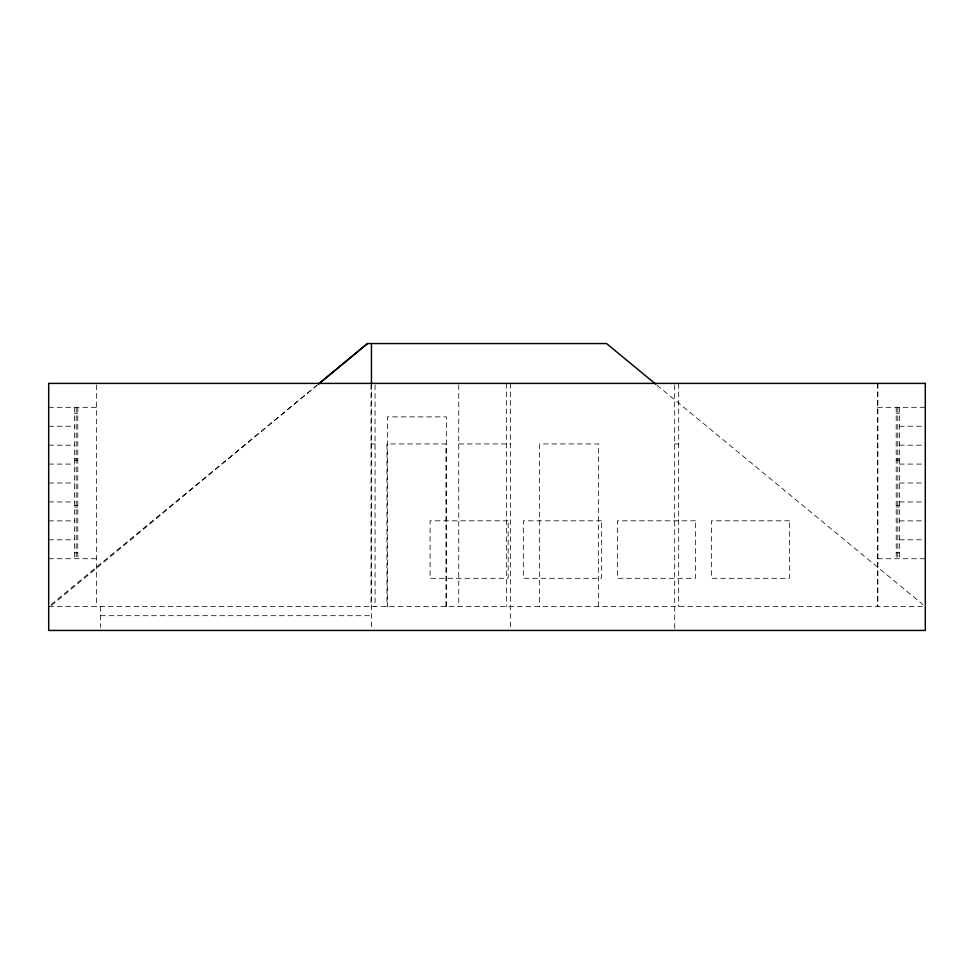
<?xml version="1.0" encoding="UTF-8"?>
<svg xmlns="http://www.w3.org/2000/svg" width="974" height="974" viewBox="0 0 974 974"><rect width="100%" height="100%" fill="white"/><g stroke="black" fill="none" stroke-linecap="round" stroke-linejoin="round"><path stroke-width="0.73" stroke-dasharray="4.87 3.65" d="M51.439 605.56L317.134 385.278M51.038 604.611L316.83 385.339M48.7 407.315L96.511 407.315M877.489 407.315L925.3 407.315M74.596 413.244L77.786 413.244M896.214 413.244L899.404 413.244M48.7 426.235L74.596 426.235M899.404 426.235L925.3 426.235M371.021 443.961L375.075 443.961M458.754 443.961L510.425 443.961M674.702 443.961L678.671 443.961M48.7 445.167L74.596 445.167M899.404 445.167L925.3 445.167M74.596 458.912L77.786 458.912M896.214 458.912L899.404 458.912M74.596 460.544L77.786 460.544M896.214 460.544L899.404 460.544M48.7 464.087L74.596 464.087M899.404 464.087L925.3 464.087M48.7 483.019L74.596 483.019M899.404 483.019L925.3 483.019M48.7 501.939L74.596 501.939M899.404 501.939L925.3 501.939M74.596 505.433L77.786 505.433M896.214 505.433L899.404 505.433M74.596 507.052L77.786 507.052M896.214 507.052L899.404 507.052M48.7 520.871L74.596 520.871M899.404 520.871L925.3 520.871M48.7 539.791L74.596 539.791M899.404 539.791L925.3 539.791M74.596 552.794L77.786 552.794M896.214 552.794L899.404 552.794M48.7 558.723L96.511 558.723M877.489 558.723L925.3 558.723M48.773 606.534L922.256 606.534M100.505 615.69L371.447 615.69M656.926 385.132L922.962 604.611M899.404 407.315L899.404 558.723M897.809 407.315L897.809 558.723M896.214 407.315L896.214 558.723M877.903 383.403L877.903 606.534M877.489 383.403L877.489 606.534M678.671 383.403L678.671 606.534M674.702 384.925L674.702 630.446M598.62 606.534L598.62 443.961L539.645 443.961L539.645 606.534M510.425 383.403L510.425 628.948M506.504 383.403L506.504 606.534M458.754 384.913L458.754 606.534M446.396 606.534L446.396 416.872L387.421 416.872L387.421 606.534M445.934 606.534L445.934 443.961L386.97 443.961L386.97 606.534M375.075 384.925L375.075 606.534M371.447 383.403L371.447 630.446M371.021 384.925L371.021 606.534M100.505 606.534L100.505 627.5M96.511 384.925L96.511 606.534M77.786 407.315L77.786 558.723M76.191 407.315L76.191 558.723M74.596 407.315L74.596 558.723M508.172 520.81L430.082 520.81L430.082 578.3L508.172 578.3L508.172 520.81M601.421 520.81L523.318 520.81L523.318 578.3L601.421 578.3L601.421 520.81M695.448 520.81L617.358 520.81L617.358 578.3L695.448 578.3L695.448 520.81M789.488 520.81L711.385 520.81L711.385 578.3L789.488 578.3L789.488 520.81"/><path stroke-width="1.46" d="M318.303 384.316L367.466 343.554L606.534 343.554L655.758 384.158M319.168 383.403L367.466 343.554M371.447 343.554L371.447 383.403M925.3 383.403L48.7 383.403L48.7 630.446L925.3 630.446L925.3 383.403"/></g></svg>
